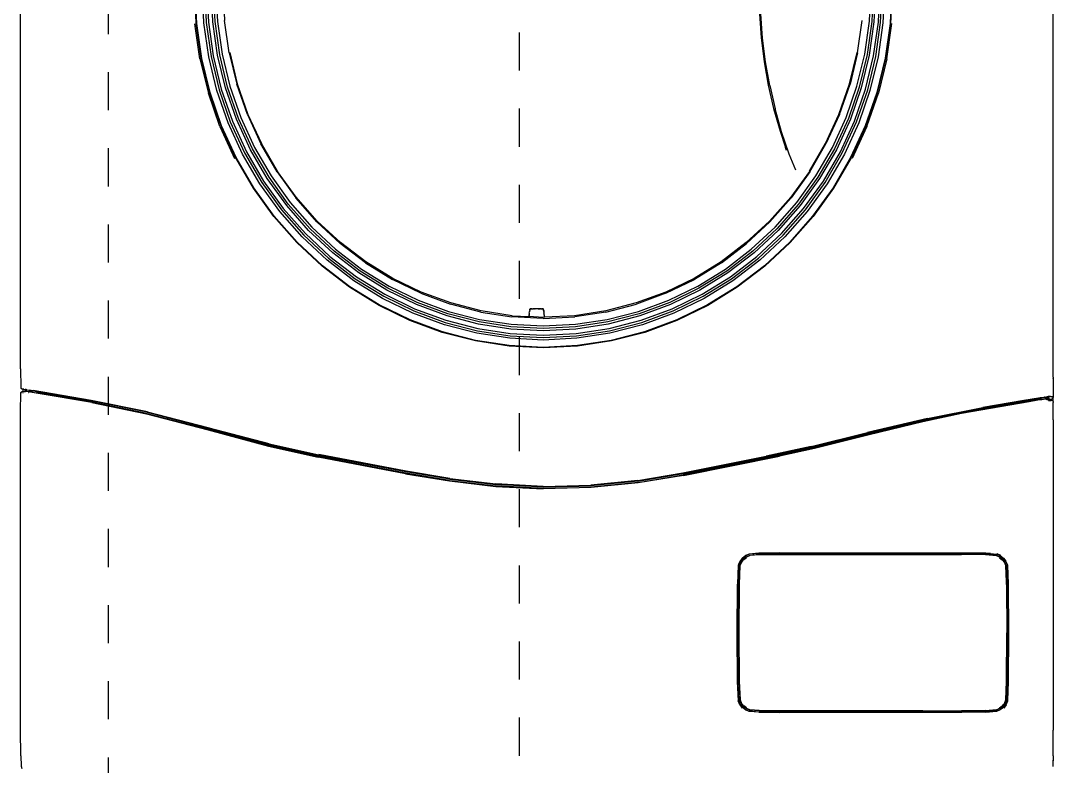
# Model space of a CAD drawing. Extents: x 41.9 to 126, y -21.3 to 38.1.
# Drawn here: x 97.638 to 100.352, y -11.707 to -9.748 of the extents above; entities that cross this region are included whole.
import ezdxf

# ---------------------------------------------------------------- set-up
doc = ezdxf.new("R2010")
doc.units = 0
doc.linetypes.add('(_DASHED_)', pattern=[0.3, 0.2, -0.1])
doc.linetypes.add('DASHDOT2', pattern=[0.5, 0.25, -0.125, 0, -0.125])
for name, color, linetype in [('ARQUITETURA_R07', 8, 'CONTINUOUS'), ('LINHA_EIXO', 8, 'DASHDOT2'), ('LISTAGEM_TEXTO', 7, 'CONTINUOUS')]:
    doc.layers.add(name, color=color, linetype=linetype)

# ---------------------------------------------------------------- blocks, each defined once
blk = doc.blocks.new('VISTAS')
at = {"layer": 'ARQUITETURA_R07'}
for p, q in [((0.86467, -0.03937), (0.86467, 0.47085)), ((1.5431, -0.04494), (1.5431, 0.47015)), ((0.98003, 0.18736), (0.97895, 0.21051)), ((0.98041, 0.18739), (0.97933, 0.21051)), ((0.98506, 0.18787), (0.984, 0.21051)), ((0.98553, 0.21051), (0.98659, 0.18802)), ((0.987, 0.21051), (0.98805, 0.18817)), ((0.99096, 0.18846), (0.98993, 0.21051)), ((0.99235, 0.1886), (0.99133, 0.21051)), ((0.99293, 0.21051), (0.99395, 0.18877)), ((0.9977, 0.21051), (0.99869, 0.18925)), ((1.42229, 0.18881), (1.42331, 0.21057)), ((1.42492, 0.21057), (1.42389, 0.18864)), ((1.42632, 0.21057), (1.42528, 0.1885)), ((1.4282, 0.18821), (1.42925, 0.21057)), ((1.42965, 0.18806), (1.43071, 0.21057)), ((1.43225, 0.21057), (1.43118, 0.18791)), ((1.43692, 0.21057), (1.43583, 0.18744)), ((1.4373, 0.21057), (1.43621, 0.1874)), ((1.34997, 0.19372), (1.35115, 0.17795)), ((1.35214, 0.17785), (1.35097, 0.19367)), ((0.98248, 0.16425), (0.97917, 0.18727)), ((0.98331, 0.16442), (0.98003, 0.18736)), ((0.98367, 0.1645), (0.98041, 0.18739)), ((0.98825, 0.16544), (0.98506, 0.18787)), ((0.98659, 0.18802), (0.98976, 0.16575)), ((0.98805, 0.18817), (0.9912, 0.16604)), ((0.99408, 0.16663), (0.99096, 0.18846)), ((0.99544, 0.16691), (0.99235, 0.1886)), ((0.99395, 0.18877), (0.99702, 0.16724)), ((1.00169, 0.16819), (0.99869, 0.18925)), ((1.41455, 0.1682), (1.41755, 0.18929)), ((1.41922, 0.16725), (1.42229, 0.18881)), ((1.42389, 0.18864), (1.4208, 0.16692)), ((1.42528, 0.1885), (1.42216, 0.16664)), ((1.42504, 0.16605), (1.4282, 0.18821)), ((1.42648, 0.16576), (1.42965, 0.18806)), ((1.43118, 0.18791), (1.42799, 0.16545)), ((1.43583, 0.18744), (1.43257, 0.16451)), ((1.43621, 0.1874), (1.43294, 0.16444)), ((1.43376, 0.16426), (1.43707, 0.18731)), ((1.35115, 0.17795), (1.35311, 0.1623)), ((1.3541, 0.16215), (1.35214, 0.17785)), ((0.98248, 0.16425), (0.98797, 0.14167)), ((0.98877, 0.14193), (0.98331, 0.16442)), ((0.98913, 0.14205), (0.98367, 0.1645)), ((0.99359, 0.14344), (0.98825, 0.16544)), ((0.98976, 0.16575), (0.99506, 0.1439)), ((0.9912, 0.16604), (0.99647, 0.14434)), ((0.99927, 0.14522), (0.99408, 0.16663)), ((1.00061, 0.14564), (0.99544, 0.16691)), ((0.99702, 0.16724), (1.00215, 0.14612)), ((1.00169, 0.16819), (1.0067, 0.14755)), ((1.00202, 0.16826), (1.00701, 0.14766)), ((1.40922, 0.14766), (1.41421, 0.16827)), ((1.41455, 0.1682), (1.40955, 0.14755)), ((1.4141, 0.14612), (1.41922, 0.16725)), ((1.4208, 0.16692), (1.41563, 0.14564)), ((1.42216, 0.16664), (1.41697, 0.14522)), ((1.41978, 0.14434), (1.42504, 0.16605)), ((1.42118, 0.1439), (1.42648, 0.16576)), ((1.42799, 0.16545), (1.42265, 0.14344)), ((1.43257, 0.16451), (1.42712, 0.14205)), ((1.43294, 0.16444), (1.42748, 0.14193)), ((1.43376, 0.16426), (1.42827, 0.14167)), ((1.35311, 0.1623), (1.35584, 0.14682)), ((1.35683, 0.14662), (1.3541, 0.16215)), ((1.00101, 0.12209), (0.99359, 0.14344)), ((0.99506, 0.1439), (1.00242, 0.1227)), ((0.99647, 0.14434), (1.00378, 0.12328)), ((1.00649, 0.12444), (0.99927, 0.14522)), ((1.00778, 0.12499), (1.00061, 0.14564)), ((1.00215, 0.14612), (1.00926, 0.12562)), ((1.01366, 0.12751), (1.0067, 0.14755)), ((1.00701, 0.14766), (1.01396, 0.12766)), ((1.35584, 0.14682), (1.35934, 0.13157)), ((1.35683, 0.14662), (1.36033, 0.13133)), ((1.40228, 0.12766), (1.40922, 0.14766)), ((1.40259, 0.12751), (1.40955, 0.14755)), ((1.40699, 0.12562), (1.4141, 0.14612)), ((1.41563, 0.14564), (1.40847, 0.12499)), ((1.41697, 0.14522), (1.40976, 0.12444)), ((1.41247, 0.12328), (1.41978, 0.14434)), ((1.41382, 0.1227), (1.42118, 0.1439)), ((1.42265, 0.14344), (1.41524, 0.12209)), ((0.99558, 0.11975), (0.98797, 0.14167)), ((0.99635, 0.1201), (0.98877, 0.14193)), ((0.99669, 0.12025), (0.98913, 0.14205)), ((1.42712, 0.14205), (1.41955, 0.12025)), ((1.42748, 0.14193), (1.4199, 0.1201)), ((1.42067, 0.11975), (1.42827, 0.14167)), ((1.35934, 0.13157), (1.3636, 0.1166)), ((1.36458, 0.11632), (1.36033, 0.13133)), ((1.00242, 0.1227), (1.01178, 0.10235)), ((1.00378, 0.12328), (1.01307, 0.10306)), ((1.01565, 0.10449), (1.00649, 0.12444)), ((1.01689, 0.10517), (1.00778, 0.12499)), ((1.00926, 0.12562), (1.0183, 0.10595)), ((1.01366, 0.12751), (1.0225, 0.10827)), ((1.01396, 0.12766), (1.02279, 0.10847)), ((1.39346, 0.10847), (1.40228, 0.12766)), ((1.40259, 0.12751), (1.39375, 0.10827)), ((1.39795, 0.10595), (1.40699, 0.12562)), ((1.40847, 0.12499), (1.39936, 0.10517)), ((1.40976, 0.12444), (1.40059, 0.10449)), ((1.40318, 0.10306), (1.41247, 0.12328)), ((1.40447, 0.10235), (1.41382, 0.1227)), ((0.99558, 0.11975), (1.00524, 0.09871)), ((1.00597, 0.09914), (0.99635, 0.1201)), ((1.00631, 0.09933), (0.99669, 0.12025)), ((1.01042, 0.1016), (1.00101, 0.12209)), ((1.3636, 0.1166), (1.36726, 0.10589)), ((1.36959, 0.10166), (1.36458, 0.11632)), ((1.41524, 0.12209), (1.40583, 0.1016)), ((1.41955, 0.12025), (1.40994, 0.09933)), ((1.4199, 0.1201), (1.41028, 0.09914)), ((1.42067, 0.11975), (1.41101, 0.09871)), ((1.01178, 0.10235), (1.02302, 0.08304)), ((1.01307, 0.10306), (1.02423, 0.08388)), ((1.02667, 0.08556), (1.01565, 0.10449)), ((1.02783, 0.08636), (1.01689, 0.10517)), ((1.0183, 0.10595), (1.02917, 0.08728)), ((1.03312, 0.09002), (1.0225, 0.10827)), ((1.03338, 0.09037), (1.02279, 0.10847)), ((1.36791, 0.10404), (1.36726, 0.10589)), ((1.38287, 0.09036), (1.39346, 0.10847)), ((1.38313, 0.09002), (1.39375, 0.10827)), ((1.38708, 0.08728), (1.39795, 0.10595)), ((1.39936, 0.10517), (1.38841, 0.08636)), ((1.40059, 0.10449), (1.38958, 0.08556)), ((1.39201, 0.08388), (1.40318, 0.10306)), ((1.39323, 0.08304), (1.40447, 0.10235)), ((1.01754, 0.07926), (1.00597, 0.09914)), ((1.01786, 0.07948), (1.00631, 0.09933)), ((1.02174, 0.08216), (1.01042, 0.1016)), ((1.37386, 0.09111), (1.36959, 0.10166)), ((1.40583, 0.1016), (1.39451, 0.08216)), ((1.40994, 0.09933), (1.39839, 0.07948)), ((1.41028, 0.09914), (1.39871, 0.07926)), ((1.41033, 0.09879), (1.41032, 0.09877)), ((1.03312, 0.09002), (1.04544, 0.07294)), ((1.03338, 0.09037), (1.03341, 0.09026)), ((1.0457, 0.07335), (1.03341, 0.09026)), ((1.38284, 0.09026), (1.37055, 0.07335)), ((1.38313, 0.09002), (1.37081, 0.07294)), ((1.38287, 0.09036), (1.38284, 0.09026)), ((1.03486, 0.06396), (1.02174, 0.08216)), ((1.02302, 0.08304), (1.03605, 0.06497)), ((1.02423, 0.08388), (1.03717, 0.06593)), ((1.03944, 0.06784), (1.02667, 0.08556)), ((1.04052, 0.06876), (1.02783, 0.08636)), ((1.02917, 0.08728), (1.04176, 0.06981)), ((1.37449, 0.06981), (1.38708, 0.08728)), ((1.38841, 0.08636), (1.37573, 0.06876)), ((1.38958, 0.08556), (1.37681, 0.06784)), ((1.37907, 0.06593), (1.39201, 0.08388)), ((1.3802, 0.06497), (1.39323, 0.08304)), ((1.39451, 0.08216), (1.38139, 0.06396)), ((1.03095, 0.06065), (1.01754, 0.07926)), ((1.03125, 0.0609), (1.01786, 0.07948)), ((1.39839, 0.07948), (1.385, 0.0609)), ((1.39871, 0.07926), (1.38529, 0.06065)), ((1.05482, 0.05252), (1.04052, 0.06876)), ((1.04176, 0.06981), (1.05595, 0.05369)), ((1.05931, 0.05717), (1.04544, 0.07294)), ((1.05957, 0.05766), (1.0457, 0.07335)), ((1.37055, 0.07335), (1.35668, 0.05766)), ((1.35694, 0.05717), (1.37081, 0.07294)), ((1.3603, 0.05369), (1.37449, 0.06981)), ((1.37573, 0.06876), (1.36143, 0.05252)), ((1.04963, 0.04717), (1.03486, 0.06396)), ((1.03605, 0.06497), (1.05073, 0.0483)), ((1.03717, 0.06593), (1.05176, 0.04936)), ((1.05383, 0.0515), (1.03944, 0.06784)), ((1.37681, 0.06784), (1.36242, 0.0515)), ((1.36449, 0.04936), (1.37907, 0.06593)), ((1.36552, 0.0483), (1.3802, 0.06497)), ((1.38139, 0.06396), (1.36661, 0.04717)), ((1.04607, 0.04348), (1.03095, 0.06065)), ((1.04633, 0.04376), (1.03125, 0.0609)), ((1.05931, 0.05717), (1.07462, 0.04289)), ((1.07488, 0.04345), (1.05957, 0.05766)), ((1.35668, 0.05766), (1.34137, 0.04345)), ((1.35694, 0.05717), (1.34163, 0.04289)), ((1.385, 0.0609), (1.36992, 0.04376)), ((1.38529, 0.06065), (1.37018, 0.04348)), ((1.05073, 0.0483), (1.06692, 0.03319)), ((1.05176, 0.04936), (1.06785, 0.03435)), ((1.0697, 0.03669), (1.05383, 0.0515)), ((1.07059, 0.03781), (1.05482, 0.05252)), ((1.05595, 0.05369), (1.07161, 0.03908)), ((1.34464, 0.03908), (1.3603, 0.05369)), ((1.36143, 0.05252), (1.34565, 0.03781)), ((1.36242, 0.0515), (1.34655, 0.03669)), ((1.3484, 0.03435), (1.36449, 0.04936)), ((1.34933, 0.03319), (1.36552, 0.0483)), ((1.06274, 0.02792), (1.04607, 0.04348)), ((1.06298, 0.02823), (1.04633, 0.04376)), ((1.06594, 0.03196), (1.04963, 0.04717)), ((1.09122, 0.03022), (1.07462, 0.04289)), ((1.09145, 0.03085), (1.07488, 0.04345)), ((1.34137, 0.04345), (1.3248, 0.03085)), ((1.32503, 0.03022), (1.34163, 0.04289)), ((1.36661, 0.04717), (1.35031, 0.03196)), ((1.36992, 0.04376), (1.35327, 0.02823)), ((1.37018, 0.04348), (1.35351, 0.02792)), ((1.06785, 0.03435), (1.08528, 0.02104)), ((1.08691, 0.02355), (1.0697, 0.03669)), ((1.08769, 0.02476), (1.07059, 0.03781)), ((1.07161, 0.03908), (1.08857, 0.02613)), ((1.32768, 0.02613), (1.34464, 0.03908)), ((1.34565, 0.03781), (1.32856, 0.02476)), ((1.34655, 0.03669), (1.32934, 0.02355)), ((1.33097, 0.02104), (1.3484, 0.03435)), ((1.08081, 0.01412), (1.06274, 0.02792)), ((1.08102, 0.01445), (1.06298, 0.02823)), ((1.08361, 0.01846), (1.06594, 0.03196)), ((1.06692, 0.03319), (1.08447, 0.01979)), ((1.09122, 0.03022), (1.10893, 0.01929)), ((1.10915, 0.01998), (1.09145, 0.03085)), ((1.3248, 0.03085), (1.3071, 0.01998)), ((1.32503, 0.03022), (1.30731, 0.01929)), ((1.33178, 0.01979), (1.34933, 0.03319)), ((1.35031, 0.03196), (1.33264, 0.01846)), ((1.35327, 0.02823), (1.33523, 0.01445)), ((1.35351, 0.02792), (1.33544, 0.01412)), ((1.08528, 0.02104), (1.1039, 0.00955)), ((1.10528, 0.01222), (1.08691, 0.02355)), ((1.10594, 0.0135), (1.08769, 0.02476)), ((1.08857, 0.02613), (1.10669, 0.01495)), ((1.30956, 0.01495), (1.32768, 0.02613)), ((1.32856, 0.02476), (1.3103, 0.0135)), ((1.32934, 0.02355), (1.31097, 0.01222)), ((1.31235, 0.00955), (1.33097, 0.02104)), ((1.10011, 0.00222), (1.08081, 0.01412)), ((1.10021, 0.00262), (1.08102, 0.01445)), ((1.10249, 0.00682), (1.08361, 0.01846)), ((1.08447, 0.01979), (1.10322, 0.00823)), ((1.10669, 0.01495), (1.12579, 0.00565)), ((1.12761, 0.0102), (1.10893, 0.01929)), ((1.12772, 0.01098), (1.10915, 0.01998)), ((1.3071, 0.01998), (1.28853, 0.01098)), ((1.28864, 0.0102), (1.30731, 0.01929)), ((1.29046, 0.00565), (1.30956, 0.01495)), ((1.31303, 0.00823), (1.33178, 0.01979)), ((1.33264, 0.01846), (1.31376, 0.00682)), ((1.33523, 0.01445), (1.31596, 0.00257)), ((1.33544, 0.01412), (1.31614, 0.00222)), ((1.12237, -0.00286), (1.10249, 0.00682)), ((1.10322, 0.00823), (1.12297, -0.00138)), ((1.1039, 0.00955), (1.12352, 0)), ((1.12464, 0.00279), (1.10528, 0.01222)), ((1.12518, 0.00414), (1.10594, 0.0135)), ((1.12761, 0.0102), (1.14706, 0.00304)), ((1.12779, 0.01095), (1.12772, 0.01098)), ((1.14718, 0.00389), (1.12779, 0.01095)), ((1.28847, 0.01095), (1.26908, 0.00389)), ((1.28864, 0.0102), (1.26919, 0.00304)), ((1.28847, 0.01095), (1.28853, 0.01098)), ((1.3103, 0.0135), (1.29107, 0.00414)), ((1.31097, 0.01222), (1.29161, 0.00279)), ((1.29273, 0), (1.31235, 0.00955)), ((1.29329, -0.00138), (1.31303, 0.00823)), ((1.31376, 0.00682), (1.29388, -0.00286)), ((1.12044, -0.00769), (1.10011, 0.00222)), ((1.10024, 0.0026), (1.10021, 0.00262)), ((1.10029, 0.00257), (1.10024, 0.0026)), ((1.12059, -0.00732), (1.10029, 0.00257)), ((1.14481, -0.00464), (1.12464, 0.00279)), ((1.14522, -0.00324), (1.12518, 0.00414)), ((1.12579, 0.00565), (1.14568, -0.00167)), ((1.16708, -0.00214), (1.14706, 0.00304)), ((1.16718, -0.00128), (1.14718, 0.00389)), ((1.19995, 0), (1.20001, 0)), ((1.19998, 0), (1.19995, 0)), ((1.20005, 0), (1.19998, 0)), ((1.20001, 0), (1.20005, 0)), ((1.20008, 0), (1.20001, 0)), ((1.20005, 0), (1.20011, 0)), ((1.20005, 0), (1.20008, 0)), ((1.20011, 0), (1.20008, 0)), ((1.20014, 0), (1.20011, 0)), ((1.20019, 0.00001), (1.20014, 0)), ((1.20014, 0), (1.20021, 0)), ((1.20026, 0.00001), (1.20019, 0.00001)), ((1.20019, 0.00001), (1.20021, 0)), ((1.20021, 0), (1.20026, 0.00001)), ((1.2003, 0.00001), (1.20026, 0.00001)), ((1.20034, 0.00001), (1.2003, 0.00001)), ((1.20038, 0.00001), (1.20034, 0.00001)), ((1.20045, 0.00001), (1.20038, 0.00001)), ((1.20048, 0), (1.20038, 0.00001)), ((1.20045, 0.00001), (1.20051, 0.00001)), ((1.20051, 0.00001), (1.20048, 0)), ((1.20051, 0.00001), (1.20057, 0.00001)), ((1.20057, 0.00001), (1.20061, 0.00001)), ((1.20061, 0.00001), (1.20067, 0.00001)), ((1.20061, 0.00001), (1.20065, 0.00001)), ((1.20065, 0.00001), (1.2007, 0.00001)), ((1.20067, 0.00001), (1.20073, 0.00001)), ((1.2007, 0.00001), (1.20073, 0.00001)), ((1.20077, 0.00001), (1.20073, 0.00001)), ((1.20081, 0.00001), (1.20077, 0.00001)), ((1.20081, 0.00001), (1.20085, 0.00001)), ((1.20092, 0.00001), (1.20085, 0.00001)), ((1.20085, 0.00001), (1.2009, 0.00001)), ((1.20096, 0.00001), (1.2009, 0.00001)), ((1.2009, 0.00001), (1.20092, 0.00001)), ((1.20096, 0.00001), (1.20092, 0.00001)), ((1.20096, 0.00001), (1.20102, 0.00001)), ((1.20102, 0.00001), (1.20106, 0.00001)), ((1.20106, 0.00001), (1.20114, 0.00001)), ((1.20114, 0.00001), (1.20118, 0.00001)), ((1.20118, 0.00001), (1.20123, 0.00001)), ((1.20123, 0.00001), (1.20126, 0.00001)), ((1.20126, 0.00001), (1.2013, 0.00001)), ((1.2013, 0.00001), (1.20139, 0.00001)), ((1.20139, 0.00001), (1.20144, 0.00001)), ((1.20144, 0.00001), (1.20152, 0.00001)), ((1.20152, 0.00001), (1.20156, 0.00001)), ((1.2016, 0.00001), (1.20156, 0.00001)), ((1.2016, 0.00001), (1.20167, 0.00001)), ((1.20172, 0.00001), (1.20167, 0.00001)), ((1.20175, 0), (1.20172, 0.00001)), ((1.20181, 0.00001), (1.20175, 0)), ((1.20202, 0.00001), (1.20181, 0.00001)), ((1.20208, 0.00001), (1.20202, 0.00001)), ((1.20227, 0.00001), (1.20208, 0.00001)), ((1.20236, 0.00001), (1.20227, 0.00001)), ((1.20236, 0.00001), (1.2024, 0.00001)), ((1.2024, 0.00001), (1.20245, 0.00002)), ((1.20245, 0.00002), (1.2025, 0.00001)), ((1.2025, 0.00001), (1.20253, 0.00002)), ((1.20259, 0.00002), (1.20253, 0.00002)), ((1.20253, 0.00002), (1.20256, 0.00002)), ((1.20256, 0.00002), (1.20259, 0.00002)), ((1.20256, 0.00002), (1.20263, 0.00002)), ((1.20263, 0.00002), (1.20259, 0.00002)), ((1.20469, 0.00002), (1.20263, 0.00002)), ((1.20469, 0.00002), (1.20476, 0.00001)), ((1.20484, 0.00002), (1.20476, 0.00001)), ((1.20476, 0.00001), (1.20481, 0.00002)), ((1.20487, 0.00001), (1.20481, 0.00002)), ((1.20487, 0.00001), (1.20484, 0.00002)), ((1.20487, 0.00001), (1.20494, 0.00001)), ((1.20494, 0.00001), (1.20548, 0)), ((1.20553, 0.00001), (1.20548, 0)), ((1.20553, 0.00001), (1.20569, 0.00001)), ((1.20572, 0.00001), (1.20569, 0.00001)), ((1.20586, 0.00001), (1.20572, 0.00001)), ((1.20596, 0.00001), (1.20586, 0.00001)), ((1.20603, 0.00001), (1.20596, 0.00001)), ((1.20626, 0.00001), (1.20603, 0.00001)), ((1.20626, 0.00001), (1.2063, 0.00001)), ((1.2063, 0.00001), (1.20634, 0.00001)), ((1.20647, 0.00001), (1.20634, 0.00001)), ((1.20653, 0.00001), (1.20647, 0.00001)), ((1.2066, 0.00001), (1.20653, 0.00001)), ((1.20663, 0.00001), (1.2066, 0.00001)), ((1.20663, 0.00001), (1.20676, 0.00001)), ((1.2068, 0.00001), (1.20676, 0.00001)), ((1.20686, 0.00001), (1.2068, 0.00001)), ((1.20683, 0.00001), (1.2068, 0.00001)), ((1.20683, 0.00001), (1.2069, 0.00001)), ((1.20686, 0.00001), (1.20693, 0.00001)), ((1.2069, 0.00001), (1.20686, 0.00001)), ((1.2069, 0.00001), (1.20693, 0.00001)), ((1.20693, 0.00001), (1.20698, 0.00001)), ((1.20698, 0.00001), (1.20701, 0.00001)), ((1.20706, 0.00001), (1.20701, 0.00001)), ((1.20706, 0.00001), (1.2071, 0)), ((1.20718, 0), (1.2071, 0)), ((1.20714, 0), (1.2071, 0)), ((1.20721, 0), (1.20714, 0)), ((1.20721, 0), (1.20718, 0)), ((1.20727, 0), (1.20721, 0)), ((1.20734, 0), (1.20727, 0)), ((1.20727, 0), (1.20731, 0)), ((1.20731, 0), (1.20737, 0)), ((1.2074, 0), (1.20734, 0)), ((1.26908, 0.00389), (1.24904, -0.00128)), ((1.24914, -0.00214), (1.26919, 0.00304)), ((1.27058, -0.00167), (1.29046, 0.00565)), ((1.29107, 0.00414), (1.27104, -0.00324)), ((1.29161, 0.00279), (1.27145, -0.00464)), ((1.31596, 0.00257), (1.29567, -0.00732)), ((1.31614, 0.00222), (1.29581, -0.00769)), ((1.14309, -0.01049), (1.12237, -0.00286)), ((1.12297, -0.00138), (1.14354, -0.00895)), ((1.12352, 0), (1.14396, -0.00753)), ((1.16556, -0.01001), (1.14481, -0.00464)), ((1.16584, -0.00858), (1.14522, -0.00324)), ((1.14568, -0.00167), (1.16615, -0.00697)), ((1.16708, -0.00214), (1.18743, -0.00529)), ((1.18749, -0.00453), (1.16718, -0.00128)), ((1.20799, -0.00636), (1.18743, -0.00529)), ((1.18749, -0.00453), (1.19845, -0.00512)), ((1.19881, -0.00296), (1.19845, -0.00512)), ((1.19848, -0.00512), (1.19845, -0.00512)), ((1.19868, -0.00408), (1.19848, -0.00512)), ((1.20799, -0.00563), (1.19848, -0.00512)), ((1.19868, -0.00408), (1.19887, -0.00296)), ((1.19884, -0.00296), (1.19868, -0.00408)), ((1.19881, -0.00296), (1.19899, -0.00201)), ((1.19884, -0.00296), (1.19899, -0.00201)), ((1.19899, -0.00201), (1.19908, -0.00144)), ((1.19904, -0.00144), (1.19899, -0.00201)), ((1.19911, -0.00128), (1.19904, -0.00144)), ((1.19911, -0.00128), (1.19908, -0.00144)), ((1.19911, -0.00128), (1.19914, -0.00109)), ((1.19912, -0.00144), (1.19911, -0.00128)), ((1.19919, -0.0007), (1.19914, -0.00109)), ((1.19923, -0.0008), (1.19914, -0.00109)), ((1.19925, -0.00033), (1.19918, -0.00065)), ((1.19918, -0.00065), (1.19919, -0.0007)), ((1.19923, -0.00065), (1.19919, -0.0007)), ((1.19919, -0.0007), (1.19923, -0.0008)), ((1.19923, -0.00065), (1.19926, -0.00054)), ((1.19926, -0.00065), (1.19923, -0.0008)), ((1.19928, -0.00026), (1.19925, -0.00033)), ((1.19928, -0.00036), (1.19925, -0.00033)), ((1.19926, -0.00054), (1.19928, -0.00036)), ((1.19926, -0.00065), (1.19926, -0.00054)), ((1.19932, -0.00026), (1.19928, -0.00033)), ((1.19928, -0.00026), (1.19932, -0.00026)), ((1.19928, -0.00036), (1.19928, -0.00033)), ((1.19928, -0.00036), (1.19932, -0.00033)), ((1.19937, -0.00015), (1.19932, -0.0002)), ((1.19932, -0.00026), (1.19936, -0.0002)), ((1.19932, -0.00026), (1.19932, -0.0002)), ((1.19932, -0.00033), (1.19935, -0.00026)), ((1.19932, -0.00026), (1.19932, -0.00033)), ((1.19935, -0.00026), (1.19939, -0.0002)), ((1.19935, -0.00033), (1.19957, -0.00033)), ((1.19941, -0.00015), (1.19936, -0.0002)), ((1.19937, -0.00015), (1.19942, -0.00011)), ((1.19937, -0.00015), (1.19941, -0.00015)), ((1.19939, -0.0002), (1.19944, -0.00015)), ((1.19941, -0.00015), (1.19945, -0.00011)), ((1.19944, -0.00015), (1.19941, -0.00015)), ((1.19945, -0.00011), (1.19942, -0.00011)), ((1.19944, -0.00015), (1.19949, -0.00011)), ((1.19948, -0.00007), (1.19945, -0.00011)), ((1.19949, -0.00011), (1.19945, -0.00011)), ((1.19948, -0.00007), (1.19955, -0.00004)), ((1.19949, -0.00011), (1.19955, -0.00007)), ((1.19952, -0.00007), (1.19949, -0.00011)), ((1.19952, -0.00007), (1.19959, -0.00004)), ((1.19952, -0.00007), (1.19955, -0.00004)), ((1.19955, -0.00007), (1.19962, -0.00004)), ((1.19962, -0.00004), (1.19955, -0.00004)), ((1.19959, -0.00004), (1.19955, -0.00004)), ((1.19965, -0.00002), (1.19959, -0.00004)), ((1.19959, -0.00004), (1.19962, -0.00004)), ((1.19962, -0.00004), (1.19968, -0.00002)), ((1.19965, -0.00002), (1.19971, -0.00002)), ((1.19971, -0.00002), (1.19968, -0.00002)), ((1.19971, -0.00002), (1.19979, -0.00001)), ((1.19975, -0.00001), (1.19971, -0.00002)), ((1.19975, -0.00001), (1.19979, -0.00001)), ((1.19982, -0.00001), (1.19975, -0.00001)), ((1.19982, -0.00001), (1.19979, -0.00001)), ((1.19989, 0), (1.19982, -0.00001)), ((1.19986, -0.00001), (1.19982, -0.00001)), ((1.19989, 0), (1.19986, -0.00001)), ((1.19992, 0), (1.19986, -0.00001)), ((1.19995, 0), (1.19989, 0)), ((1.19995, 0), (1.19992, 0)), ((1.20611, -0.00004), (1.20116, -0.00004)), ((1.20744, 0), (1.20737, 0)), ((1.20737, 0), (1.2074, 0)), ((1.2074, 0), (1.20744, 0)), ((1.20748, -0.00001), (1.20744, 0)), ((1.20744, 0), (1.20751, -0.00001)), ((1.20748, -0.00001), (1.20751, -0.00001)), ((1.20748, -0.00001), (1.20754, -0.00001)), ((1.20754, -0.00001), (1.20751, -0.00001)), ((1.20754, -0.00001), (1.20757, -0.00001)), ((1.20757, -0.00001), (1.20763, -0.00002)), ((1.20763, -0.00002), (1.20766, -0.00002)), ((1.20763, -0.00033), (1.20798, -0.00033)), ((1.20766, -0.00002), (1.2077, -0.00003)), ((1.2077, -0.00003), (1.20776, -0.00004)), ((1.20776, -0.00004), (1.20782, -0.00007)), ((1.20776, -0.00004), (1.20779, -0.00004)), ((1.20786, -0.00007), (1.20779, -0.00004)), ((1.20782, -0.00007), (1.20789, -0.00011)), ((1.20782, -0.00007), (1.20786, -0.00007)), ((1.20786, -0.00007), (1.20791, -0.00011)), ((1.20789, -0.00011), (1.20794, -0.00015)), ((1.20797, -0.00015), (1.20791, -0.00011)), ((1.20794, -0.00015), (1.20799, -0.0002)), ((1.20797, -0.00015), (1.20802, -0.0002)), ((1.20799, -0.0002), (1.20803, -0.00026)), ((1.20799, -0.00636), (1.22865, -0.00529)), ((1.20891, -0.00558), (1.20799, -0.00563)), ((1.20806, -0.00026), (1.20802, -0.0002)), ((1.20803, -0.00026), (1.20805, -0.00033)), ((1.20811, -0.00065), (1.20805, -0.00033)), ((1.20806, -0.00026), (1.20809, -0.00033)), ((1.20815, -0.00065), (1.20809, -0.00033)), ((1.20811, -0.00065), (1.20809, -0.00033)), ((1.20811, -0.00065), (1.20824, -0.00144)), ((1.20829, -0.00144), (1.20811, -0.00065)), ((1.20815, -0.00065), (1.20829, -0.00144)), ((1.20833, -0.00181), (1.20824, -0.00144)), ((1.20829, -0.00144), (1.20833, -0.00181)), ((1.20833, -0.00181), (1.2084, -0.00223)), ((1.2084, -0.00223), (1.20845, -0.00257)), ((1.20845, -0.00257), (1.20846, -0.00263)), ((1.20852, -0.00296), (1.20846, -0.00263)), ((1.20849, -0.00296), (1.20846, -0.00263)), ((1.20856, -0.00327), (1.20849, -0.00296)), ((1.20856, -0.00327), (1.20852, -0.00296)), ((1.20888, -0.00543), (1.20856, -0.00327)), ((1.20895, -0.00558), (1.20856, -0.00327)), ((1.20891, -0.00558), (1.20888, -0.00543)), ((1.20895, -0.00558), (1.20891, -0.00558)), ((1.22859, -0.00453), (1.20895, -0.00558)), ((1.24904, -0.00128), (1.22859, -0.00453)), ((1.24914, -0.00214), (1.22865, -0.00529)), ((1.25007, -0.00697), (1.27058, -0.00167)), ((1.27104, -0.00324), (1.25038, -0.00857)), ((1.27145, -0.00464), (1.25065, -0.01001)), ((1.2723, -0.00753), (1.29273, 0)), ((1.27272, -0.00895), (1.29329, -0.00138)), ((1.29388, -0.00286), (1.27317, -0.01049)), ((1.14162, -0.01549), (1.12044, -0.00769)), ((1.14173, -0.0151), (1.12059, -0.00732)), ((1.1644, -0.01601), (1.14309, -0.01049)), ((1.14354, -0.00895), (1.16471, -0.01443)), ((1.14396, -0.00753), (1.16499, -0.01297)), ((1.16499, -0.01297), (1.18637, -0.01628)), ((1.18666, -0.01327), (1.16556, -0.01001)), ((1.1868, -0.01182), (1.16584, -0.00858)), ((1.16615, -0.00697), (1.18696, -0.01019)), ((1.20799, -0.01438), (1.18666, -0.01327)), ((1.20799, -0.01292), (1.1868, -0.01182)), ((1.18696, -0.01019), (1.20799, -0.01128)), ((1.20799, -0.01128), (1.22912, -0.01019)), ((1.22927, -0.01182), (1.20799, -0.01292)), ((1.22941, -0.01327), (1.20799, -0.01438)), ((1.22912, -0.01019), (1.25007, -0.00697)), ((1.25038, -0.00857), (1.22927, -0.01182)), ((1.25065, -0.01001), (1.22941, -0.01327)), ((1.2297, -0.01628), (1.25123, -0.01297)), ((1.25123, -0.01297), (1.2723, -0.00753)), ((1.25151, -0.01443), (1.27272, -0.00895)), ((1.27317, -0.01049), (1.25181, -0.016)), ((1.29567, -0.00732), (1.27452, -0.0151)), ((1.29581, -0.00769), (1.27463, -0.01548)), ((1.16342, -0.02113), (1.14162, -0.01549)), ((1.16349, -0.02073), (1.14173, -0.0151)), ((1.18608, -0.01936), (1.1644, -0.01601)), ((1.16471, -0.01443), (1.18623, -0.01776)), ((1.20799, -0.0205), (1.18608, -0.01936)), ((1.18623, -0.01776), (1.20799, -0.01889)), ((1.18637, -0.01628), (1.20799, -0.0174)), ((1.20799, -0.0174), (1.2297, -0.01628)), ((1.20799, -0.01889), (1.22984, -0.01776)), ((1.22999, -0.01936), (1.20799, -0.0205)), ((1.22984, -0.01776), (1.25151, -0.01443)), ((1.25181, -0.016), (1.22999, -0.01936)), ((1.27452, -0.0151), (1.25272, -0.02073)), ((1.27463, -0.01548), (1.2528, -0.02112)), ((1.18558, -0.02455), (1.16342, -0.02113)), ((1.18562, -0.02416), (1.16349, -0.02073)), ((1.20798, -0.02572), (1.18558, -0.02455)), ((1.20798, -0.02532), (1.18562, -0.02416)), ((1.23045, -0.02415), (1.20798, -0.02532)), ((1.23048, -0.02455), (1.20798, -0.02572)), ((1.25272, -0.02073), (1.23045, -0.02415)), ((1.2528, -0.02112), (1.23048, -0.02455)), ((0.86467, -0.03937), (0.86472, -0.05176)), ((1.54309, -0.04587), (1.54306, -0.05824)), ((1.5431, -0.04494), (1.54309, -0.04554)), ((1.54309, -0.04587), (1.54309, -0.04554)), ((0.86472, -0.05176), (0.86471, -0.05182)), ((0.86471, -0.05182), (0.86481, -0.05205)), ((0.86481, -0.05205), (0.86479, -0.05211)), ((0.86479, -0.05211), (0.86493, -0.05233)), ((0.86481, -0.05205), (0.86497, -0.05228)), ((0.86493, -0.05233), (0.86512, -0.05249)), ((0.86497, -0.05228), (0.86519, -0.05244)), ((0.86523, -0.05255), (0.86512, -0.05249)), ((0.86519, -0.05244), (0.86547, -0.05254)), ((0.86545, -0.05264), (0.86523, -0.05255)), ((0.86545, -0.05264), (0.86589, -0.05271)), ((0.86547, -0.05254), (0.86599, -0.05259)), ((0.86608, -0.05273), (0.86589, -0.05271)), ((0.86599, -0.05259), (0.86608, -0.05259)), ((0.86608, -0.05242), (0.86608, -0.05259)), ((0.86608, -0.05259), (0.86643, -0.05259)), ((0.86608, -0.05259), (0.86608, -0.05269)), ((0.86681, -0.05285), (0.86608, -0.05273)), ((0.86608, -0.05273), (0.86608, -0.0544)), ((0.8666, -0.05437), (0.86729, -0.05422)), ((0.86681, -0.05285), (0.86753, -0.05297)), ((0.86729, -0.05422), (0.86754, -0.05388)), ((0.86742, -0.0543), (0.86729, -0.05422)), ((0.86762, -0.05425), (0.86729, -0.05422)), ((0.86743, -0.05283), (0.86753, -0.05297)), ((0.86753, -0.05297), (0.86758, -0.05302)), ((0.86753, -0.05297), (0.8677, -0.053)), ((0.86754, -0.05388), (0.86756, -0.05344)), ((0.86754, -0.05388), (0.86768, -0.05392)), ((0.86758, -0.05302), (0.86756, -0.05344)), ((0.86756, -0.05344), (0.86788, -0.0535)), ((0.86758, -0.05302), (0.8677, -0.053)), ((0.86786, -0.05428), (0.86762, -0.05425)), ((0.86783, -0.05395), (0.86768, -0.05392)), ((0.86768, -0.05392), (0.86785, -0.05392)), ((0.86775, -0.053), (0.8677, -0.053)), ((0.86805, -0.053), (0.86775, -0.053)), ((0.86775, -0.053), (0.8679, -0.05308)), ((0.86775, -0.053), (0.86805, -0.05305)), ((0.86791, -0.05396), (0.86785, -0.05392)), ((0.86805, -0.0534), (0.86788, -0.0534)), ((0.8679, -0.05308), (0.86805, -0.0531)), ((0.86791, -0.05286), (0.86805, -0.053)), ((0.86805, -0.05395), (0.86791, -0.05396)), ((0.86805, -0.05399), (0.86791, -0.05396)), ((0.86805, -0.05399), (0.86801, -0.05404)), ((0.86805, -0.053), (0.86805, -0.05305)), ((0.86805, -0.05305), (0.86805, -0.0531)), ((0.86805, -0.05305), (0.86835, -0.0531)), ((0.86805, -0.0531), (0.86877, -0.05321)), ((0.86805, -0.0531), (0.86805, -0.0534)), ((0.86805, -0.0534), (0.86805, -0.05352)), ((0.86805, -0.05395), (0.86805, -0.05399)), ((0.86872, -0.05405), (0.86805, -0.05395)), ((0.86877, -0.05321), (0.86835, -0.0531)), ((0.86872, -0.05405), (0.87021, -0.05429)), ((0.86877, -0.05321), (0.87, -0.05337)), ((0.86975, -0.05316), (0.86975, -0.05325)), ((0.87, -0.05337), (0.87, -0.0532)), ((0.87, -0.05337), (0.87026, -0.05346)), ((0.87015, -0.05322), (0.87293, -0.05369)), ((0.87026, -0.05346), (0.87051, -0.05346)), ((0.87051, -0.05346), (0.8724, -0.05381)), ((0.8724, -0.05381), (0.8733, -0.05393)), ((0.91101, -0.06015), (0.87293, -0.05369)), ((0.87309, -0.05384), (0.88413, -0.05571)), ((0.8733, -0.05393), (0.87516, -0.05428)), ((0.86467, -0.06734), (0.86472, -0.05542)), ((0.86481, -0.05512), (0.86471, -0.05533)), ((0.86472, -0.05542), (0.86471, -0.05533)), ((0.86479, -0.05504), (0.86493, -0.05481)), ((0.86481, -0.05512), (0.86479, -0.05504)), ((0.86497, -0.0549), (0.86481, -0.05512)), ((0.86493, -0.05481), (0.86512, -0.05464)), ((0.86519, -0.05474), (0.86497, -0.0549)), ((0.86512, -0.05464), (0.86522, -0.05459)), ((0.86547, -0.05464), (0.86519, -0.05474)), ((0.86522, -0.05459), (0.86536, -0.05454)), ((0.86536, -0.05454), (0.86543, -0.05449)), ((0.86543, -0.05449), (0.86584, -0.05442)), ((0.86569, -0.05462), (0.86547, -0.05464)), ((0.86584, -0.05442), (0.86608, -0.0544)), ((0.86608, -0.0544), (0.8666, -0.05437)), ((0.86608, -0.0544), (0.86608, -0.05448)), ((0.86608, -0.0547), (0.86608, -0.05479)), ((0.86608, -0.05489), (0.86608, -0.05507)), ((0.86608, -0.05522), (0.86608, -0.05545)), ((0.86689, -0.05457), (0.86627, -0.05458)), ((0.86776, -0.05443), (0.86699, -0.05456)), ((0.86776, -0.05443), (0.86742, -0.0543)), ((0.86786, -0.05428), (0.86776, -0.05443)), ((0.86849, -0.05438), (0.86786, -0.05428)), ((0.86999, -0.05462), (0.86849, -0.05438)), ((0.86975, -0.055), (0.86975, -0.05506)), ((0.86975, -0.05533), (0.86975, -0.05548)), ((0.87212, -0.05497), (0.86999, -0.05462)), ((0.87, -0.05509), (0.87, -0.05504)), ((0.87, -0.05552), (0.87, -0.05535)), ((0.87234, -0.05465), (0.87021, -0.05429)), ((0.87489, -0.05544), (0.87212, -0.05497)), ((0.87234, -0.05465), (0.87511, -0.05511)), ((0.91145, -0.06165), (0.87489, -0.05544)), ((0.91165, -0.06135), (0.87511, -0.05511)), ((0.88429, -0.05579), (0.87516, -0.05428)), ((0.87516, -0.05428), (0.91191, -0.0606)), ((0.88429, -0.05579), (0.91111, -0.06034)), ((0.94791, -0.06762), (0.91101, -0.06015)), ((0.94782, -0.06779), (0.91111, -0.06034)), ((0.94786, -0.06798), (0.91191, -0.0606)), ((1.52705, -0.06073), (1.48286, -0.06847)), ((1.52723, -0.06106), (1.48289, -0.06886)), ((1.52189, -0.06082), (1.49583, -0.06533)), ((1.52705, -0.06033), (1.4959, -0.06572)), ((1.52349, -0.06039), (1.49669, -0.06502)), ((1.52379, -0.06014), (1.4968, -0.06481)), ((1.52189, -0.06082), (1.53263, -0.05898)), ((1.52349, -0.06039), (1.53449, -0.05852)), ((1.53469, -0.05842), (1.52366, -0.06029)), ((1.52379, -0.06014), (1.53484, -0.05826)), ((1.53263, -0.05939), (1.52705, -0.06033)), ((1.52705, -0.06073), (1.53264, -0.05979)), ((1.53284, -0.06011), (1.52723, -0.06106)), ((1.53263, -0.05898), (1.53539, -0.05856)), ((1.5354, -0.05938), (1.53264, -0.05979)), ((1.53561, -0.05971), (1.53284, -0.06011)), ((1.53689, -0.05816), (1.53449, -0.05852)), ((1.53539, -0.05856), (1.53752, -0.05829)), ((1.5354, -0.05938), (1.53753, -0.05912)), ((1.53775, -0.05945), (1.53561, -0.05971)), ((1.53689, -0.05816), (1.53726, -0.05811)), ((1.53746, -0.05802), (1.53731, -0.05804)), ((1.53746, -0.05802), (1.53752, -0.05801)), ((1.53758, -0.058), (1.53752, -0.05801)), ((1.53753, -0.05871), (1.53752, -0.05829)), ((1.53752, -0.05829), (1.53893, -0.05829)), ((1.53902, -0.0586), (1.53753, -0.05871)), ((1.53903, -0.05902), (1.53753, -0.05912)), ((1.53762, -0.058), (1.53758, -0.058)), ((1.5379, -0.05799), (1.53775, -0.05799)), ((1.53918, -0.05934), (1.53775, -0.05945)), ((1.53893, -0.05798), (1.53845, -0.05799)), ((1.53852, -0.05791), (1.53893, -0.05791)), ((1.53893, -0.05763), (1.53893, -0.05751)), ((1.53893, -0.05778), (1.53893, -0.05772)), ((1.53893, -0.05791), (1.53893, -0.05786)), ((1.53893, -0.05791), (1.53903, -0.05791)), ((1.53893, -0.05798), (1.53893, -0.05791)), ((1.53918, -0.05798), (1.53893, -0.05798)), ((1.53893, -0.05829), (1.53893, -0.05804)), ((1.53893, -0.05829), (1.53902, -0.05829)), ((1.53893, -0.05956), (1.53893, -0.05944)), ((1.53893, -0.05983), (1.53893, -0.05967)), ((1.53893, -0.06005), (1.53893, -0.05993)), ((1.53902, -0.05829), (1.53918, -0.05835)), ((1.53918, -0.05861), (1.53902, -0.0586)), ((1.53903, -0.05902), (1.53918, -0.05902)), ((1.53916, -0.05791), (1.5391, -0.05792)), ((1.53918, -0.05784), (1.53916, -0.05791)), ((1.53916, -0.05791), (1.53987, -0.05791)), ((1.53916, -0.05791), (1.53918, -0.05798)), ((1.53918, -0.05749), (1.53918, -0.05764)), ((1.53918, -0.0577), (1.53918, -0.05774)), ((1.53923, -0.05798), (1.53918, -0.05798)), ((1.53918, -0.05798), (1.53918, -0.05835)), ((1.53918, -0.05835), (1.53989, -0.05865)), ((1.53918, -0.05835), (1.53918, -0.05861)), ((1.53989, -0.05865), (1.53918, -0.05861)), ((1.53918, -0.05902), (1.53918, -0.05924)), ((1.53918, -0.05902), (1.53989, -0.05906)), ((1.53918, -0.05934), (1.53918, -0.05954)), ((1.53925, -0.05934), (1.53918, -0.05934)), ((1.53918, -0.05965), (1.53918, -0.05978)), ((1.53918, -0.0599), (1.53918, -0.06004)), ((1.5401, -0.05834), (1.53923, -0.05798)), ((1.54007, -0.05939), (1.53925, -0.05934)), ((1.54133, -0.05756), (1.53979, -0.05764)), ((1.54058, -0.05792), (1.53987, -0.05791)), ((1.54021, -0.05901), (1.53989, -0.05865)), ((1.53989, -0.05865), (1.54019, -0.05919)), ((1.54007, -0.05939), (1.53989, -0.05906)), ((1.53989, -0.06023), (1.54001, -0.06)), ((1.53996, -0.06025), (1.54004, -0.06)), ((1.54, -0.06024), (1.54014, -0.05999)), ((1.54004, -0.06024), (1.54009, -0.06024)), ((1.54007, -0.05939), (1.54012, -0.05939)), ((1.54011, -0.05968), (1.54009, -0.05981)), ((1.54014, -0.05999), (1.54009, -0.06024)), ((1.54009, -0.06024), (1.54039, -0.06021)), ((1.54043, -0.05891), (1.5401, -0.05834)), ((1.54016, -0.05943), (1.54012, -0.05939)), ((1.54014, -0.05956), (1.54012, -0.05962)), ((1.54016, -0.05943), (1.54014, -0.05951)), ((1.54017, -0.05938), (1.54016, -0.05943)), ((1.54016, -0.05943), (1.54019, -0.0594)), ((1.54016, -0.05943), (1.54021, -0.05951)), ((1.54021, -0.05949), (1.54016, -0.05943)), ((1.54021, -0.05943), (1.54016, -0.05943)), ((1.54016, -0.05956), (1.54021, -0.05961)), ((1.5402, -0.05922), (1.54017, -0.05938)), ((1.54017, -0.05938), (1.54021, -0.05943)), ((1.5402, -0.05968), (1.54018, -0.0598)), ((1.54018, -0.05968), (1.54018, -0.0598)), ((1.54021, -0.05901), (1.54019, -0.05919)), ((1.54019, -0.05919), (1.5402, -0.05922)), ((1.54019, -0.0594), (1.54021, -0.05943)), ((1.54021, -0.05943), (1.54021, -0.05949)), ((1.54021, -0.05943), (1.54035, -0.05944)), ((1.54021, -0.05949), (1.54021, -0.05951)), ((1.54023, -0.05952), (1.54021, -0.05949)), ((1.54021, -0.05955), (1.54021, -0.05961)), ((1.54021, -0.0598), (1.54027, -0.05967)), ((1.54023, -0.05952), (1.54028, -0.05952)), ((1.54031, -0.05959), (1.54027, -0.05955)), ((1.54031, -0.05959), (1.54032, -0.05957)), ((1.54033, -0.05952), (1.54035, -0.05944)), ((1.54035, -0.05944), (1.54043, -0.05891)), ((1.54035, -0.05944), (1.54078, -0.05953)), ((1.54045, -0.05975), (1.54037, -0.05966)), ((1.54039, -0.06021), (1.54042, -0.05997)), ((1.54039, -0.06021), (1.54085, -0.06014)), ((1.54045, -0.05978), (1.54045, -0.05975)), ((1.5415, -0.05958), (1.54078, -0.05953)), ((1.54085, -0.06014), (1.54178, -0.06012)), ((1.54133, -0.05756), (1.54226, -0.05759)), ((1.54189, -0.05965), (1.5415, -0.05958)), ((1.54178, -0.06012), (1.54229, -0.06007)), ((1.5421, -0.05976), (1.54189, -0.05965)), ((1.5421, -0.05976), (1.54243, -0.06003)), ((1.54271, -0.05793), (1.54226, -0.05759)), ((1.54229, -0.06007), (1.54233, -0.06006)), ((1.54232, -0.05849), (1.54239, -0.05921)), ((1.54243, -0.06003), (1.54258, -0.05998)), ((1.54243, -0.06003), (1.54254, -0.0601)), ((1.54254, -0.0601), (1.54271, -0.06027)), ((1.54258, -0.05998), (1.5428, -0.05981)), ((1.54271, -0.06027), (1.54283, -0.0605)), ((1.5428, -0.05981), (1.54285, -0.05974)), ((1.54285, -0.05974), (1.54283, -0.0605)), ((1.54283, -0.0605), (1.54285, -0.06056)), ((1.54285, -0.05775), (1.54285, -0.05873)), ((1.54285, -0.05974), (1.54295, -0.05959)), ((1.54285, -0.06056), (1.54291, -0.06079)), ((1.54285, -0.06056), (1.54285, -0.06075)), ((1.54291, -0.06079), (1.54306, -0.06161)), ((1.54295, -0.05959), (1.54305, -0.0593)), ((1.54305, -0.0593), (1.54306, -0.05824)), ((0.86465, -0.2767), (0.86467, -0.06741)), ((0.86467, -0.06741), (0.86467, -0.06734)), ((0.91145, -0.06165), (0.94731, -0.06898)), ((0.94748, -0.06869), (0.91165, -0.06135)), ((0.94782, -0.06779), (0.98854, -0.07833)), ((0.94791, -0.06762), (0.98865, -0.07815)), ((1.4603, -0.07234), (1.49583, -0.06533)), ((1.46038, -0.07197), (1.4968, -0.06481)), ((1.46042, -0.07274), (1.4959, -0.06572)), ((1.46043, -0.07215), (1.49669, -0.06502)), ((1.5431, -0.07283), (1.54306, -0.06161)), ((0.94731, -0.06898), (0.98791, -0.0796)), ((0.94748, -0.06869), (0.98804, -0.07929)), ((0.94786, -0.06798), (0.98838, -0.07853)), ((1.46038, -0.07197), (1.421, -0.0813)), ((1.46043, -0.07215), (1.42107, -0.08149)), ((1.4603, -0.07234), (1.42114, -0.08168)), ((1.42124, -0.08209), (1.46042, -0.07274)), ((1.45714, -0.07331), (1.42124, -0.08209)), ((1.45721, -0.07379), (1.4213, -0.08256)), ((1.45727, -0.07419), (1.42135, -0.08294)), ((1.46039, -0.07264), (1.45714, -0.07331)), ((1.45721, -0.07379), (1.48286, -0.06847)), ((1.48289, -0.06886), (1.45727, -0.07419)), ((1.5431, -0.07283), (1.54311, -0.2767)), ((0.98791, -0.0796), (1.02747, -0.09019)), ((1.02756, -0.08986), (0.98804, -0.07929)), ((1.02779, -0.08903), (0.98838, -0.07853)), ((1.02789, -0.08879), (0.98854, -0.07833)), ((1.38393, -0.0904), (1.421, -0.0813)), ((1.38396, -0.09061), (1.42107, -0.08149)), ((1.384, -0.09085), (1.42114, -0.08168)), ((1.38406, -0.09127), (1.42124, -0.08209)), ((1.42124, -0.08209), (1.38619, -0.09085)), ((1.38623, -0.09129), (1.4213, -0.08256)), ((1.42135, -0.08294), (1.38627, -0.09165)), ((1.02747, -0.09019), (1.0602, -0.09744)), ((1.02756, -0.08986), (1.06026, -0.0971)), ((1.02779, -0.08903), (1.06042, -0.09625)), ((1.02789, -0.08879), (1.06047, -0.096)), ((1.38393, -0.0904), (1.35442, -0.09687)), ((1.38396, -0.09061), (1.35445, -0.09708)), ((1.384, -0.09085), (1.3545, -0.09733)), ((1.35456, -0.09776), (1.38406, -0.09127)), ((1.38619, -0.09085), (1.3631, -0.09605)), ((1.38623, -0.09129), (1.36312, -0.09648)), ((1.38627, -0.09165), (1.36314, -0.09684)), ((1.1176, -0.10836), (1.0602, -0.09744)), ((1.11765, -0.10801), (1.06026, -0.0971)), ((1.11777, -0.10716), (1.06042, -0.09625)), ((1.11781, -0.10693), (1.06047, -0.096)), ((1.11785, -0.10672), (1.0605, -0.09579)), ((1.29972, -0.10783), (1.35442, -0.09687)), ((1.29976, -0.10803), (1.35445, -0.09708)), ((1.29983, -0.10826), (1.3545, -0.09733)), ((1.35456, -0.09776), (1.29991, -0.10868)), ((1.36312, -0.09648), (1.29999, -0.1091)), ((1.30006, -0.10944), (1.36314, -0.09684)), ((1.3631, -0.09605), (1.35456, -0.09776)), ((1.1176, -0.10836), (1.14645, -0.11309)), ((1.14649, -0.11275), (1.11765, -0.10801)), ((1.14661, -0.11191), (1.11777, -0.10716)), ((1.14666, -0.11168), (1.11781, -0.10693)), ((1.14669, -0.11148), (1.11785, -0.10672)), ((1.27012, -0.11273), (1.29972, -0.10783)), ((1.27016, -0.11293), (1.29976, -0.10803)), ((1.27022, -0.11315), (1.29983, -0.10826)), ((1.14645, -0.11309), (1.1768, -0.11663)), ((1.14649, -0.11275), (1.17682, -0.11629)), ((1.14661, -0.11191), (1.17689, -0.11545)), ((1.14666, -0.11168), (1.17692, -0.11523)), ((1.14669, -0.11148), (1.17694, -0.11502)), ((1.20801, -0.11689), (1.17692, -0.11523)), ((1.20801, -0.11668), (1.17694, -0.11502)), ((1.27012, -0.11273), (1.23931, -0.1158)), ((1.27016, -0.11293), (1.23934, -0.116)), ((1.27022, -0.11315), (1.23937, -0.11622)), ((1.27035, -0.11398), (1.23944, -0.11706)), ((1.2704, -0.11432), (1.23947, -0.1174)), ((1.27035, -0.11398), (1.29999, -0.1091)), ((1.30006, -0.10944), (1.2704, -0.11432)), ((1.1768, -0.11663), (1.20801, -0.11829)), ((1.20801, -0.11795), (1.17682, -0.11629)), ((1.20801, -0.11711), (1.17689, -0.11545)), ((1.20801, -0.11668), (1.23931, -0.1158)), ((1.20801, -0.11689), (1.23934, -0.116)), ((1.20801, -0.11711), (1.23937, -0.11622)), ((1.20801, -0.11795), (1.23944, -0.11706)), ((1.23947, -0.1174), (1.20801, -0.11829)), ((1.33883, -0.16373), (1.34088, -0.16211)), ((1.3409, -0.16213), (1.33884, -0.16376)), ((1.34094, -0.1622), (1.33892, -0.1638)), ((1.34088, -0.16211), (1.34332, -0.16107)), ((1.34334, -0.1611), (1.3409, -0.16213)), ((1.34094, -0.1622), (1.34335, -0.16118)), ((1.34136, -0.16292), (1.34362, -0.16198)), ((1.34366, -0.16211), (1.34143, -0.16304)), ((1.34963, -0.16055), (1.34334, -0.1611)), ((1.34962, -0.16064), (1.34335, -0.16118)), ((1.34975, -0.16146), (1.34362, -0.16198)), ((1.34978, -0.1616), (1.34366, -0.16211)), ((1.34962, -0.16064), (1.36324, -0.16044)), ((1.36326, -0.16035), (1.34963, -0.16055)), ((1.34975, -0.16146), (1.36329, -0.16128)), ((1.3633, -0.16142), (1.34978, -0.1616)), ((1.36324, -0.16044), (1.48294, -0.16049)), ((1.36326, -0.16035), (1.38649, -0.16033)), ((1.36326, -0.16035), (1.48299, -0.16039)), ((1.36327, -0.16033), (1.38649, -0.16033)), ((1.36329, -0.16128), (1.48288, -0.16132)), ((1.3633, -0.16142), (1.48288, -0.16146)), ((1.38649, -0.16033), (1.48297, -0.16037)), ((1.49866, -0.16147), (1.48288, -0.16132)), ((1.49864, -0.16161), (1.48288, -0.16146)), ((1.49879, -0.16065), (1.48294, -0.16049)), ((1.48297, -0.16037), (1.483, -0.16037)), ((1.48297, -0.16037), (1.48299, -0.16039)), ((1.49886, -0.16056), (1.48299, -0.16039)), ((1.50551, -0.16211), (1.49864, -0.16161)), ((1.49866, -0.16147), (1.50554, -0.16198)), ((1.49879, -0.16065), (1.50581, -0.16118)), ((1.50185, -0.16076), (1.49886, -0.16056)), ((1.49888, -0.16053), (1.50185, -0.16076)), ((1.50185, -0.16076), (1.5059, -0.1611)), ((1.50774, -0.16304), (1.50551, -0.16211)), ((1.50779, -0.16292), (1.50554, -0.16198)), ((1.50822, -0.1622), (1.50581, -0.16118)), ((1.5059, -0.1611), (1.50828, -0.16211)), ((1.50593, -0.1611), (1.50828, -0.16211)), ((1.50868, -0.16195), (1.50613, -0.16084)), ((1.50822, -0.1622), (1.51024, -0.1638)), ((1.50828, -0.16211), (1.50832, -0.16211)), ((1.50832, -0.16211), (1.50834, -0.16214)), ((1.50834, -0.16214), (1.51033, -0.16373)), ((1.33618, -0.1684), (1.33562, -0.1808)), ((1.33573, -0.18081), (1.3363, -0.16838)), ((1.33619, -0.16835), (1.33617, -0.16837)), ((1.33618, -0.1684), (1.33617, -0.16837)), ((1.33618, -0.1684), (1.33619, -0.16835)), ((1.33619, -0.16835), (1.3362, -0.16832)), ((1.3362, -0.16832), (1.33649, -0.1676)), ((1.33734, -0.1659), (1.3363, -0.16838)), ((1.33724, -0.16589), (1.33649, -0.1676)), ((1.33653, -0.18094), (1.33706, -0.16866)), ((1.33718, -0.16871), (1.33666, -0.18097)), ((1.33804, -0.16634), (1.33706, -0.16866)), ((1.33814, -0.16641), (1.33718, -0.16871)), ((1.33718, -0.16871), (1.33724, -0.16876)), ((1.33799, -0.16485), (1.33724, -0.16589)), ((1.33726, -0.1688), (1.33724, -0.16876)), ((1.33726, -0.1688), (1.33729, -0.16882)), ((1.33734, -0.1659), (1.33892, -0.1638)), ((1.33799, -0.16485), (1.33827, -0.16449)), ((1.33804, -0.16634), (1.33949, -0.1644)), ((1.33958, -0.1645), (1.33814, -0.16641)), ((1.33827, -0.16449), (1.33883, -0.16373)), ((1.33884, -0.16376), (1.33827, -0.16449)), ((1.34136, -0.16292), (1.33949, -0.1644)), ((1.34143, -0.16304), (1.33958, -0.1645)), ((1.34155, -0.16358), (1.33984, -0.16496)), ((1.50772, -0.16358), (1.50943, -0.16495)), ((1.50959, -0.1645), (1.50774, -0.16304)), ((1.50779, -0.16292), (1.50967, -0.1644)), ((1.511, -0.1664), (1.50959, -0.1645)), ((1.5111, -0.16633), (1.50967, -0.1644)), ((1.5118, -0.16589), (1.51024, -0.1638)), ((1.51033, -0.16373), (1.51038, -0.16373)), ((1.5104, -0.16376), (1.51038, -0.16373)), ((1.5104, -0.16376), (1.51191, -0.16584)), ((1.51191, -0.1687), (1.511, -0.1664)), ((1.5111, -0.16633), (1.51201, -0.16865)), ((1.5118, -0.16589), (1.51278, -0.16838)), ((1.51188, -0.16875), (1.51191, -0.1687)), ((1.51189, -0.16878), (1.51188, -0.16875)), ((1.51229, -0.17901), (1.51189, -0.16878)), ((1.51191, -0.16584), (1.51196, -0.16585)), ((1.51198, -0.16589), (1.51196, -0.16585)), ((1.51198, -0.16589), (1.5129, -0.16835)), ((1.51251, -0.18094), (1.51201, -0.16865)), ((1.51331, -0.18081), (1.51278, -0.16838)), ((1.5129, -0.16835), (1.51343, -0.1808)), ((1.33548, -0.21277), (1.33561, -0.18087)), ((1.33573, -0.18081), (1.3356, -0.21276)), ((1.33562, -0.1808), (1.33561, -0.18087)), ((1.33653, -0.18094), (1.33641, -0.21277)), ((1.33666, -0.18097), (1.33653, -0.21278)), ((1.5124, -0.18096), (1.51229, -0.17901)), ((1.51237, -0.181), (1.5124, -0.18096)), ((1.51237, -0.181), (1.51256, -0.21277)), ((1.51251, -0.18094), (1.51267, -0.21276)), ((1.51331, -0.18081), (1.51349, -0.21276)), ((1.51343, -0.1808), (1.51361, -0.21277)), ((1.33546, -0.21281), (1.33548, -0.21277)), ((1.33546, -0.21281), (1.33547, -0.21284)), ((1.33547, -0.21284), (1.33548, -0.21277)), ((1.33572, -0.24474), (1.33547, -0.21284)), ((1.33583, -0.24471), (1.3356, -0.21276)), ((1.33663, -0.24459), (1.33641, -0.21277)), ((1.33653, -0.21278), (1.33676, -0.24458)), ((1.5124, -0.24458), (1.51255, -0.21284)), ((1.51251, -0.24459), (1.51267, -0.21276)), ((1.51255, -0.21284), (1.51256, -0.21277)), ((1.51331, -0.24471), (1.51349, -0.21276)), ((1.51361, -0.21277), (1.51343, -0.24474)), ((1.33549, -0.24488), (1.33612, -0.25745)), ((1.3357, -0.24478), (1.33572, -0.24474)), ((1.33571, -0.24482), (1.3357, -0.24478)), ((1.33571, -0.24482), (1.33627, -0.2572)), ((1.33583, -0.24471), (1.33638, -0.25715)), ((1.33663, -0.24459), (1.33715, -0.25687)), ((1.33676, -0.24458), (1.33727, -0.25684)), ((1.51237, -0.24466), (1.51188, -0.25687)), ((1.51191, -0.25685), (1.51237, -0.24466)), ((1.51251, -0.24459), (1.51201, -0.25688)), ((1.51237, -0.24466), (1.5124, -0.24458)), ((1.51331, -0.24471), (1.51278, -0.25715)), ((1.51343, -0.24474), (1.5129, -0.2572)), ((1.33716, -0.26019), (1.33604, -0.25752)), ((1.33627, -0.2572), (1.33625, -0.25726)), ((1.33626, -0.25728), (1.33625, -0.25726)), ((1.33626, -0.25728), (1.33627, -0.2572)), ((1.33727, -0.2597), (1.33626, -0.25728)), ((1.33736, -0.25963), (1.33638, -0.25715)), ((1.33807, -0.25919), (1.33715, -0.25687)), ((1.33727, -0.25684), (1.33817, -0.25914)), ((1.51187, -0.25691), (1.51098, -0.25915)), ((1.51189, -0.2569), (1.51099, -0.25919)), ((1.5111, -0.2592), (1.51201, -0.25688)), ((1.5118, -0.25963), (1.51278, -0.25715)), ((1.51187, -0.25691), (1.51191, -0.25685)), ((1.51191, -0.25685), (1.51189, -0.2569)), ((1.5129, -0.2572), (1.51191, -0.2597)), ((1.51221, -0.26015), (1.51329, -0.2575)), ((1.33716, -0.26019), (1.33876, -0.26236)), ((1.33884, -0.26182), (1.33727, -0.2597)), ((1.33736, -0.25963), (1.33892, -0.26172)), ((1.33807, -0.25919), (1.33949, -0.26113)), ((1.33817, -0.25914), (1.33822, -0.25915)), ((1.33822, -0.25915), (1.33825, -0.25919)), ((1.3387, -0.2598), (1.33825, -0.25919)), ((1.3387, -0.2598), (1.33958, -0.26105)), ((1.34089, -0.26344), (1.33884, -0.26182)), ((1.34095, -0.26332), (1.33892, -0.26172)), ((1.34137, -0.2626), (1.33949, -0.26113)), ((1.33958, -0.26105), (1.33963, -0.26106)), ((1.33965, -0.26108), (1.33958, -0.26105)), ((1.33965, -0.26108), (1.33963, -0.26106)), ((1.34143, -0.26251), (1.33965, -0.26108)), ((1.34155, -0.26218), (1.33984, -0.26081)), ((1.34332, -0.26447), (1.34089, -0.26344)), ((1.34095, -0.26332), (1.34335, -0.26434)), ((1.34137, -0.2626), (1.34362, -0.26354)), ((1.34143, -0.26251), (1.34147, -0.2625)), ((1.34149, -0.26253), (1.34147, -0.2625)), ((1.3432, -0.26323), (1.34149, -0.26253)), ((1.34369, -0.26343), (1.3432, -0.26323)), ((1.34366, -0.26344), (1.3432, -0.26323)), ((1.34961, -0.26502), (1.34332, -0.26447)), ((1.34962, -0.26488), (1.34335, -0.26434)), ((1.34976, -0.26406), (1.34362, -0.26354)), ((1.34371, -0.26346), (1.34366, -0.26344)), ((1.3498, -0.26394), (1.34369, -0.26343)), ((1.34982, -0.26397), (1.34371, -0.26346)), ((1.34976, -0.26406), (1.36329, -0.26423)), ((1.3498, -0.26394), (1.3633, -0.26412)), ((1.3633, -0.26412), (1.34982, -0.26397)), ((1.48288, -0.26419), (1.36329, -0.26423)), ((1.36334, -0.26414), (1.3633, -0.26412)), ((1.4216, -0.26408), (1.36334, -0.26414)), ((1.42163, -0.2641), (1.4216, -0.26408)), ((1.45747, -0.26405), (1.42163, -0.2641)), ((1.42163, -0.2641), (1.48288, -0.26407)), ((1.45747, -0.26405), (1.48288, -0.26407)), ((1.49866, -0.26404), (1.48288, -0.26419)), ((1.48291, -0.26409), (1.48288, -0.26407)), ((1.49866, -0.26393), (1.48291, -0.26409)), ((1.49868, -0.26395), (1.48291, -0.26409)), ((1.49866, -0.26404), (1.50555, -0.26354)), ((1.49866, -0.26393), (1.49868, -0.26395)), ((1.49869, -0.26393), (1.49866, -0.26393)), ((1.50554, -0.26346), (1.49868, -0.26395)), ((1.49879, -0.26487), (1.50581, -0.26434)), ((1.50585, -0.26447), (1.49882, -0.265)), ((1.50555, -0.26342), (1.50554, -0.26346)), ((1.5078, -0.2626), (1.50555, -0.26354)), ((1.50555, -0.26342), (1.50687, -0.26287)), ((1.50822, -0.26332), (1.50581, -0.26434)), ((1.50828, -0.26344), (1.50585, -0.26447)), ((1.50717, -0.26274), (1.50687, -0.26287)), ((1.50776, -0.26252), (1.50717, -0.26274)), ((1.50774, -0.26217), (1.50944, -0.2608)), ((1.50777, -0.26248), (1.50776, -0.26252)), ((1.50777, -0.26248), (1.50959, -0.26105)), ((1.5096, -0.26108), (1.50777, -0.26248)), ((1.5078, -0.2626), (1.50967, -0.26113)), ((1.50822, -0.26332), (1.51024, -0.26172)), ((1.51033, -0.26182), (1.50828, -0.26344)), ((1.50959, -0.26105), (1.51023, -0.26018)), ((1.51023, -0.26018), (1.5096, -0.26108)), ((1.5111, -0.2592), (1.50967, -0.26113)), ((1.51045, -0.25988), (1.51023, -0.26018)), ((1.5118, -0.25963), (1.51024, -0.26172)), ((1.51191, -0.2597), (1.51033, -0.26182)), ((1.51099, -0.25919), (1.51045, -0.25988)), ((1.51221, -0.26015), (1.51062, -0.26231)), ((1.51098, -0.25915), (1.51096, -0.25918)), ((1.36323, -0.2652), (1.34961, -0.26502)), ((1.34962, -0.26488), (1.36324, -0.26507)), ((1.48295, -0.26516), (1.36323, -0.2652)), ((1.48294, -0.26502), (1.36324, -0.26507)), ((1.49879, -0.26487), (1.48294, -0.26502)), ((1.49882, -0.265), (1.48295, -0.26516)), ((0.86473, -0.29367), (0.86465, -0.2767)), ((1.54303, -0.29367), (1.54311, -0.2767)), ((0.86473, -0.29367), (0.86497, -0.3004)), ((1.54277, -0.29706), (1.54274, -0.3004)), ((1.54278, -0.29659), (1.54277, -0.29706)), ((1.54278, -0.29636), (1.54278, -0.29659)), ((1.54303, -0.29367), (1.5428, -0.3004)), ((0.86497, -0.3004), (0.86544, -0.30186)), ((1.5428, -0.3004), (1.54273, -0.30059))]:
    blk.add_line(p, q, dxfattribs=at)

msp = doc.modelspace()

# ---------------------------------------------------------------- linework, layer by layer
at = {"layer": 'LINHA_EIXO', "linetype": '(_DASHED_)', "ltscale": 0.5}
for p, q in [((97.8688, -15.3832), (97.8688, 2.8827)), ((98.9485, -12.2789), (98.9485, 2.8827))]:
    msp.add_line(p, q, dxfattribs=at)

# ---------------------------------------------------------------- block references
at = {"layer": 'LISTAGEM_TEXTO', "xscale": 4, "yscale": 4, "zscale": 4}
msp.add_blockref('VISTAS', (94.1793, -10.5048), dxfattribs=at)

doc.saveas('drawing.dxf')
